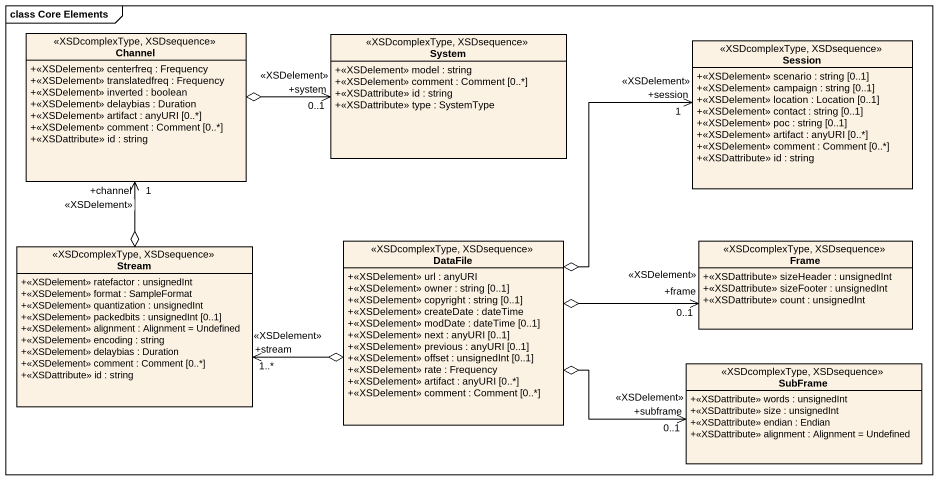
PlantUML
@startuml
mainframe class Core Elements
hide circle
hide empty members
skinparam classAttributeIconSize 0
class Channel <<XSDcomplexType, XSDsequence>> {
  +<<XSDelement>> centerfreq : Frequency
  +<<XSDelement>> translatedfreq : Frequency
  +<<XSDelement>> inverted : boolean
  +<<XSDelement>> delaybias : Duration
  +<<XSDelement>> artifact : anyURI [0..*]
  +<<XSDelement>> comment : Comment [0..*]
  +<<XSDattribute>> id : string
}
class System <<XSDcomplexType, XSDsequence>> {
  +<<XSDelement>> model : string
  +<<XSDelement>> comment : Comment [0..*]
  +<<XSDattribute>> id : string
  +<<XSDattribute>> type : SystemType
}
class Session <<XSDcomplexType, XSDsequence>> {
  +<<XSDelement>> scenario : string [0..1]
  +<<XSDelement>> campaign : string [0..1]
  +<<XSDelement>> location : Location [0..1]
  +<<XSDelement>> contact : string [0..1]
  +<<XSDelement>> poc : string [0..1]
  +<<XSDelement>> artifact : anyURI [0..*]
  +<<XSDelement>> comment : Comment [0..*]
  +<<XSDattribute>> id : string
}
class Stream <<XSDcomplexType, XSDsequence>> {
  +<<XSDelement>> ratefactor : unsignedInt
  +<<XSDelement>> format : SampleFormat
  +<<XSDelement>> quantization : unsignedInt
  +<<XSDelement>> packedbits : unsignedInt [0..1]
  +<<XSDelement>> alignment : Alignment = Undefined
  +<<XSDelement>> encoding : string
  +<<XSDelement>> delaybias : Duration
  +<<XSDelement>> comment : Comment [0..*]
  +<<XSDattribute>> id : string
}
class DataFile <<XSDcomplexType, XSDsequence>> {
  +<<XSDelement>> url : anyURI
  +<<XSDelement>> owner : string [0..1]
  +<<XSDelement>> copyright : string [0..1]
  +<<XSDelement>> createDate : dateTime
  +<<XSDelement>> modDate : dateTime [0..1]
  +<<XSDelement>> next : anyURI [0..1]
  +<<XSDelement>> previous : anyURI [0..1]
  +<<XSDelement>> offset : unsignedInt [0..1]
  +<<XSDelement>> rate : Frequency
  +<<XSDelement>> artifact : anyURI [0..*]
  +<<XSDelement>> comment : Comment [0..*]
}
class "Frame" as Frame_ <<XSDcomplexType, XSDsequence>> {
  +<<XSDattribute>> sizeHeader : unsignedInt
  +<<XSDattribute>> sizeFooter : unsignedInt
  +<<XSDattribute>> count : unsignedInt
}
class SubFrame <<XSDcomplexType, XSDsequence>> {
  +<<XSDattribute>> words : unsignedInt
  +<<XSDattribute>> size : unsignedInt
  +<<XSDattribute>> endian : Endian
  +<<XSDattribute>> alignment : Alignment = Undefined
}
Channel "+channel\n<<XSDelement>>\n1" <--o Stream
System "+system\n<<XSDelement>>\n0..1" <-left-o Channel
Session "+session\n<<XSDelement>>\n1" <--o DataFile
Stream "+stream\n<<XSDelement>>\n1..*" <-right-o DataFile
Frame_ "+frame\n<<XSDelement>>\n0..1" <-left-o DataFile
SubFrame "+subframe\n<<XSDelement>>\n0..1" <-left-o DataFile
@enduml
